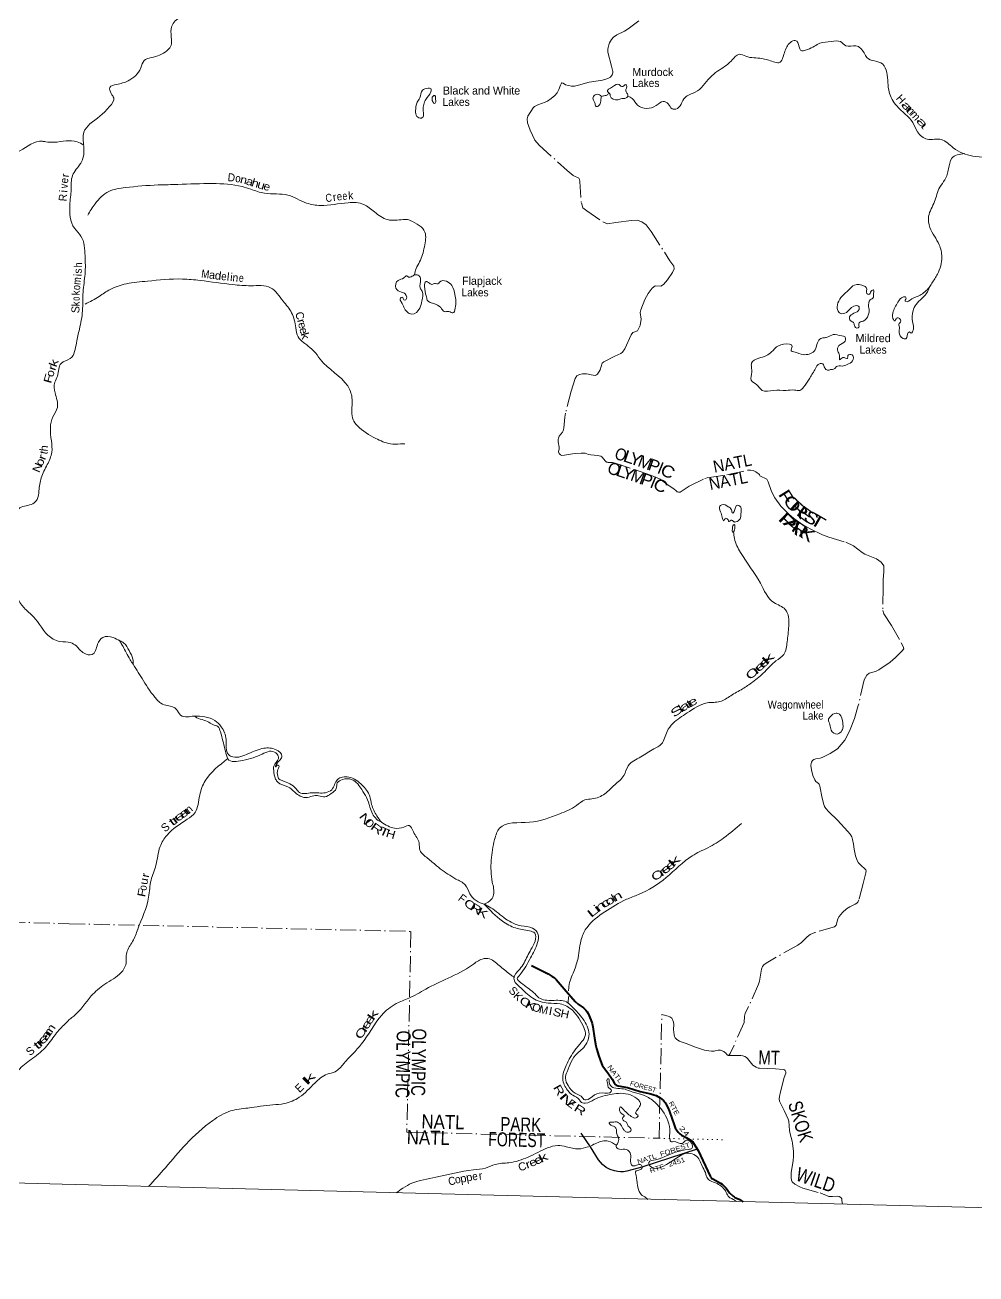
# Model space of a CAD drawing. Header units: feet. Extents: x -745759 to -493183, y 5472 to 195788.
# Drawn here: x -591366 to -567593, y 5472 to 36679 of the extents above; entities that cross this region are included whole.
import ezdxf
from ezdxf.enums import TextEntityAlignment as Align

# ---------------------------------------------------------------- set-up
doc = ezdxf.new("R2010")
doc.units = ezdxf.units.FT
doc.header["$LTSCALE"] = 80
doc.linetypes.add('DOT_DASHED', pattern=[7.7, 5, -1.2, 0.3, -1.2])
doc.linetypes.add('DOTTED', pattern=[1.5, 0.3, -1.2])
for name, color, linetype, lineweight in [('26', 7, 'Continuous', 40), ('29', 7, 'Continuous', 25), ('39', 7, 'Continuous', 13), ('4', 7, 'Continuous', 13), ('44', 7, 'DOT_DASHED', 13), ('7', 7, 'DOTTED', 13)]:
    doc.layers.add(name, color=color, linetype=linetype, lineweight=lineweight)
for name, color, linetype in [('27', 7, 'Continuous'), ('30', 7, 'Continuous'), ('41', 7, 'Continuous')]:
    doc.layers.add(name, color=color, linetype=linetype)

msp = doc.modelspace()

# ---------------------------------------------------------------- linework, layer by layer
at = {"layer": '26'}
msp.add_lwpolyline([(-578703.63, 13178.73), (-578289.95, 12970.85), (-578185.24, 12908.05), (-578140.25, 12876.54), (-578086.15, 12826.69), (-577884.47, 12599.98), (-577614.6, 12282.9), (-577538.57, 12215.97), (-577405.87, 12119.19), (-577347.38, 12062.93), (-577309.15, 12020.16), (-577286.65, 11977.4), (-577225.48, 11823.79), (-577191.06, 11733.21), (-577171.53, 11649.16), (-577130.49, 11364.05), (-577095.47, 11171.67), (-577082.68, 11106.97), (-577021.04, 10918.04), (-576955.33, 10731.03), (-576935.78, 10687.78), (-576907.66, 10641.64), (-576798.04, 10501.41), (-576689.32, 10341.51), (-576633.73, 10231.31), (-576617.5, 10211.77), (-576588.26, 10193.76), (-576534.41, 10176.42), (-576305.99, 10128.35), (-575992.2, 10031.79), (-575721.77, 9972.58), (-575642.43, 9949.56), (-575591.83, 9928.18), (-575490.72, 9870.05), (-575407.39, 9806.65), (-575364.65, 9754.88), (-575343.45, 9721.27), (-575294.92, 9628.85), (-575251.61, 9531.58), (-575141.24, 9200.39), (-575110.48, 9124.7), (-575083.49, 9075.19), (-575036.8, 9014.97), (-574999.69, 8977.84), (-574955.28, 8942.4), (-574839.21, 8880.49), (-574716.09, 8810.89), (-574698.29, 8797.79), (-574683.12, 8780.35), (-574655.39, 8742.87), (-574541.36, 8554.64), (-574239.37, 7918.42), (-574227.65, 7902.6), (-574211.9, 7881.21), (-574192.78, 7862.08), (-574170.71, 7846.17), (-573977.91, 7744.6), (-573942.55, 7718.61), (-573917.81, 7696.1), (-573840.19, 7616.21), (-573752.43, 7503.18), (-573665.33, 7418.7), (-573640.26, 7399.62), (-573618.65, 7385.51), (-573594.47, 7374.25), (-573500.89, 7335.66), (-573485.95, 7326.99), (-573463.45, 7311.23), (-573425.86, 7277.76)], dxfattribs=at)
at = {"layer": '29'}
msp.add_lwpolyline([(-574565.99, 8595.29), (-575946.38, 8141.15), (-576320.51, 8039.57), (-576406, 8028.57), (-576481.09, 8028.57), (-576544.33, 8036.48), (-576628.88, 8047.62), (-576737.98, 8083.94), (-576836.39, 8136.22), (-576931.64, 8206.53), (-577030.58, 8324.19), (-577228.3, 8648.01), (-577461.53, 8988.96)], dxfattribs=at)
at = {"layer": '39'}
msp.add_line((-577791.29, 12247.69), (-577783.71, 12402.45), dxfattribs=at)
for points in [[(-589741.82, 34212.12), (-589248.82, 34642.19), (-589147.76, 34857.15), (-589209.22, 34965.77), (-589247.16, 35120.11), (-589077.49, 35193.99), (-588790.38, 35280.7), (-588468.06, 35608.43), (-588388.1, 35791.72), (-588206.33, 35865.26), (-587820.08, 36029.86), (-587728.14, 36138.19), (-587715.11, 36450.41), (-587680.13, 36683.37), (-587433.74, 36898.28), (-586945.02, 37116.46), (-586816.09, 37457.7), (-586620.1, 37744.61), (-586514.38, 37911.04), (-586372.55, 38209.56), (-586237.08, 38427.59), (-586074.15, 38548.05), (-585805.5, 38764.35), (-585751.31, 38893.91), (-585733.71, 39224.16), (-585608.86, 39634.08), (-585465.09, 39859.94), (-585438.84, 40000.37), (-585416.72, 40207.47), (-585350.06, 40419.37)], [(-576296.53, 34901.18), (-576187.23, 34841.63), (-576050.69, 34676.46), (-575586.81, 34663.42), (-575412.18, 34769.42), (-575288.82, 34707.47), (-575189.32, 34587.7), (-575092.74, 34576.92), (-574866.32, 34869.03), (-574612.34, 34997.01), (-574240.4, 35365.69), (-574052.15, 35523.76), (-573715.79, 35778.49), (-573505.07, 35946), (-573349.03, 35897.25), (-572948.95, 35841.63), (-572656.57, 35760.81), (-572520.01, 35736.8), (-572381.65, 35985), (-572230.9, 36242.93), (-572110.33, 36293.99), (-572011.95, 36135.94), (-571980.1, 36050.34), (-571806.06, 36065.62), (-571628.1, 36147.33), (-571498.77, 36222.35), (-571208.96, 36262.6), (-570980.87, 36262.24), (-570846.57, 36159.64), (-570596.3, 36158.66), (-570391.48, 35981.48), (-570322.24, 35862.56), (-569929.15, 35704.29), (-569824.32, 35489.58), (-569763.75, 34999.83), (-569575.85, 34655.74), (-569174.06, 34239.08), (-569055.58, 34007.86), (-568812.55, 33825.58), (-568459.54, 33817.67), (-568164.71, 33611.74), (-567674.13, 33404.34), (-567030.22, 33404.39), (-566833.3, 33443.22), (-565939.57, 33496.74), (-565468.17, 33604.49), (-565121.99, 33919.45), (-564446.98, 34368.35), (-564142.34, 34502.97), (-563401.15, 34516.41), (-562806.6, 34624.73), (-562416.89, 34839.65), (-562036.33, 34806.76), (-561473.37, 34869.59), (-561116.19, 34811.27)], [(-581397.4, 34689.65), (-581347.23, 34819.33), (-581218.69, 35007.31), (-581224.43, 35088.14), (-581290.7, 35100.08), (-581429.47, 35047.52), (-581497.51, 34857.84), (-581559.25, 34746.64), (-581601.66, 34536.08), (-581567.34, 34395.96), (-581457.52, 34354.55), (-581414.35, 34381.57), (-581407.12, 34492.29), (-581413.39, 34554.98), (-581397.4, 34689.65)], [(-576954.8, 34893.47), (-576908, 34906.27), (-576820.58, 34928.01), (-576767.85, 34971.88)], [(-576296.19, 34900.99), (-576308.97, 34960.01), (-576347.33, 35029.66), (-576327.07, 35172.28), (-576354.84, 35189.19), (-576418.82, 35140.57), (-576472.99, 35152.18), (-576516.2, 35193.73), (-576681.42, 35133.84), (-576803.96, 35014.26), (-576741.34, 34945.95), (-576738.41, 34907.55), (-576543.48, 34807.28), (-576449.6, 34842.96), (-576352.56, 34848.3), (-576296.11, 34900.95)], [(-581102.14, 34848.74), (-581120.45, 34913.79), (-581165.23, 34900.93), (-581191.24, 34839.15), (-581159.62, 34745.49), (-581130.18, 34716.43), (-581098.76, 34755.88), (-581097.72, 34792.15), (-581102.14, 34848.74)], [(-576954.8, 34893.47), (-577002.04, 34935.13), (-577111.19, 34930.13), (-577171.94, 34853.19), (-577120.79, 34736.8), (-577091.14, 34645.21), (-577019.91, 34665.39), (-576974.3, 34777.05), (-576965.98, 34855.46), (-576954.8, 34893.47)], [(-589741.82, 34212.12), (-589892.32, 33996.96), (-589913.27, 33836.23), (-589894.88, 33642.08), (-589950.6, 33262.54), (-590159.42, 32956.06), (-590206.62, 32794.08), (-590213.37, 32568.4), (-590245.16, 32180.09), (-590127.41, 31599.84), (-589967.99, 31401.55), (-589863.76, 30908.42), (-589863.17, 30456.64), (-589915.08, 30002.37), (-589927.12, 29532.81), (-590005.16, 29081.32), (-590079.95, 28738.64), (-590232.87, 28345.81), (-590464.41, 28223.52), (-590554.54, 27907.51), (-590619.69, 27752.11), (-590613.48, 27487.73), (-590555.89, 27121), (-590669.68, 26890.39), (-590730.33, 26615.87), (-590705.9, 26286.41), (-590694.2, 26003.72), (-590808.26, 25696.48), (-590959.37, 25364.1), (-591017.44, 25041.1), (-591062.29, 24822.58), (-591172.34, 24716.9), (-591491.99, 24615.34), (-591637.44, 24337.25), (-591756.34, 24070.49), (-591859.63, 23853.68), (-591918.14, 23583.13), (-591968.77, 23441.42), (-591869.12, 23267.08), (-591732.17, 22924.24), (-591589.9, 22421.93), (-591420.44, 22154.78), (-591365.68, 22092.53)], [(-609051.11, 31274.96), (-608529.04, 31334.28), (-608294.77, 31480.7), (-608043.08, 31602.4), (-607503.98, 31826.6), (-607274.54, 32013.49), (-607066.25, 32100.16), (-606485.53, 32232.39), (-606119.94, 32251.93), (-605477.94, 32410.59), (-605069.29, 32588.2), (-604918.26, 32648.31), (-604590.59, 32681.06), (-603832.06, 32757.66), (-603629.97, 32771.91), (-603341.42, 32777.57), (-603126.97, 32868.1), (-602877.97, 32832.56), (-602368.03, 32823.67), (-601592.39, 32865.49), (-601017.21, 32947.46), (-600223, 32936.29), (-599912.76, 33060.31), (-599580.37, 33048.55), (-599282.91, 33082.19), (-598981, 33264.94), (-598742.99, 33401.16), (-598504.4, 33422.4), (-598291.77, 33519.03), (-598123.06, 33631.06), (-597802.97, 33545.04), (-597491.03, 33523.8), (-597195.56, 33626.07), (-597002.31, 33614.36), (-596653.09, 33491.18), (-596368.21, 33509.06), (-596061.38, 33451.66), (-595632.4, 33433.04), (-595398.97, 33416.12), (-594919.25, 33408.12), (-594201.32, 33475.82), (-593887.09, 33531.15), (-593658.57, 33552.69), (-593184.99, 33474.28), (-592350.23, 33469.99), (-591918.48, 33408.93), (-591491.14, 33537.59), (-590931.53, 33773.29), (-590845.19, 33760.68), (-590631.8, 33748.38), (-590338.38, 33782.13), (-590064.78, 33760), (-589896.78, 33678.89)], [(-567876.21, 33466.49), (-568198.54, 33348.5), (-568278.7, 33088.58), (-568371.48, 32810.87), (-568497.89, 32626.86), (-568629.42, 32265.54), (-568777.25, 31898.62), (-568744.87, 31621.42), (-568513.08, 31189.37), (-568447.23, 30883), (-568556.47, 30454.49), (-568698.33, 30224.54), (-568763.94, 30119.5)], [(-589798.41, 31927.36), (-589613.56, 32212.22), (-589269.64, 32519.17), (-588857.07, 32616.47), (-588035.66, 32682.11), (-587544.8, 32694.53), (-586678.16, 32718.56), (-585939.64, 32639.31), (-585723.5, 32574.75), (-585377.13, 32476.28), (-584791.2, 32425.52), (-584324.54, 32228.88), (-583979.08, 32168.74), (-583290.78, 32238.13), (-582896.34, 32196.79), (-582629.29, 32007.77), (-582301.79, 31815.04), (-581910.16, 31816.13), (-581773.13, 31808.24), (-581739.24, 31797.37)], [(-581739.24, 31797.37), (-581368.14, 31502.42), (-581382.63, 31139.81), (-581500.56, 30759.95), (-581590.09, 30595.08), (-581624.93, 30436.74)], [(-589860.48, 29706.84), (-589510.75, 29896.15), (-589237.22, 30071.98), (-588829.49, 30211.77), (-588304.73, 30279.7), (-587431.23, 30331.77), (-586988.21, 30295.12), (-586169.59, 30193.45), (-585716.26, 30164.57), (-585225.24, 30112.44), (-584915.86, 29781.07), (-584700.18, 29490.65), (-584598.03, 29112.67), (-584539.88, 28889.19), (-584242.7, 28624.71), (-583900.78, 28231.92), (-583243.94, 27560.04), (-583186.79, 27231.72), (-583164.41, 26817.67), (-583053.8, 26663.3), (-582596.55, 26349.96), (-582233.08, 26214.7), (-581978.83, 26211.58), (-581871.7, 26216.64)], [(-581621.36, 30435.92), (-581709.08, 30388.69), (-581761.98, 30374.04), (-581819.42, 30411.96), (-581895.56, 30361.67), (-582040.73, 30297.18), (-582094.77, 30103.08), (-581950.27, 30004.23), (-581858.71, 29959.3), (-581848.77, 29813.82), (-581895.28, 29811.09), (-581933.64, 29880.74), (-581982.98, 29849.86), (-581959.37, 29758.44), (-581815.07, 29512.38), (-581695.68, 29452.56), (-581499.49, 29606.36), (-581443.9, 29784.29), (-581438.95, 30026.15), (-581488.95, 30112.26), (-581478.76, 30325.75), (-581514.64, 30411.46), (-581624.93, 30436.74)], [(-581335.31, 29910.3), (-581376.86, 30149.44), (-581339.09, 30269.38), (-581275.18, 30245.4), (-581195.9, 30194.77), (-581100.24, 30222.33), (-581041.98, 30212.63), (-581002.38, 30255.88), (-580832.26, 30275.3), (-580696.06, 30168.62), (-580617.8, 29942.56), (-580611.54, 29599.54), (-580669.36, 29484.2), (-580769.22, 29521.29), (-580886.37, 29518.54), (-580974.29, 29619.83), (-581153.14, 29717.63), (-581262.84, 29763.06), (-581317.75, 29819.06), (-581320.74, 29855.44), (-581335.31, 29910.3)], [(-570276.67, 29633.54), (-570236.23, 29812), (-570155.71, 29874.27), (-570159.44, 29955.05), (-570150.04, 30001.17), (-570156.42, 30059.83), (-570211.87, 30027.1), (-570274.81, 29944.17), (-570320.56, 29967.64), (-570326.64, 30106.97), (-570383.91, 30150.93), (-570633.31, 30182.14), (-570770.02, 30060.95), (-570935.96, 29906.29), (-571047.26, 29546.41), (-570988.73, 29476.2), (-570834.69, 29498.09), (-570646.56, 29652.12), (-570521.52, 29648.6), (-570517.61, 29573.87), (-570645.62, 29474.62), (-570753.23, 29382.86), (-570727.67, 29289.37), (-570652.3, 29242.88), (-570630.25, 29167.65), (-570569.52, 29103.42), (-570520.36, 29128.26), (-570525.93, 29215.13), (-570502.76, 29248.76), (-570413.09, 29278.51), (-570285.59, 29430.21), (-570260.67, 29524.3), (-570263.14, 29578.82), (-570276.67, 29633.54)], [(-568763.88, 30121.51), (-568991.49, 29928.26), (-569200.11, 29833.29), (-569353.18, 29775.07), (-569364.87, 29789.52), (-569349.71, 29825.39), (-569346.3, 29873.7), (-569424.9, 29877.92), (-569526.52, 29783.98), (-569663.38, 29517.59), (-569668.43, 29342.27), (-569623.55, 29288.58), (-569602.69, 29312.19), (-569581.24, 29355.96), (-569536.64, 29362.77), (-569481.23, 29254.33), (-569514.43, 29222.99), (-569508.97, 29132.09), (-569516.84, 28999.2), (-569412.22, 28847.02), (-569335.52, 28846.88), (-569286.85, 28994.75), (-569256.14, 29010.02), (-569216.73, 28976.65), (-569181.39, 29011.96), (-569182.2, 29264.07), (-569168.14, 29541.98), (-569093.13, 29693.14), (-568941.14, 29854.24), (-568775.24, 30077.46), (-568763.94, 30119.5)], [(-572694.3, 28517.07), (-572620.83, 28596.42), (-572407.82, 28703.36), (-572185.46, 28644.68), (-572212.8, 28536.54), (-572148.95, 28510.55), (-571908.67, 28443.29), (-571641.73, 28530.57), (-571568.33, 28695.89), (-571493.79, 28830.93), (-571398.01, 28862.52), (-571314.85, 28876.32), (-571163.51, 28944.67), (-570950.59, 28908.43), (-570876.26, 28896.26), (-570867.47, 28781.06), (-571022.04, 28670.45), (-571048.35, 28528), (-571007.12, 28417.94), (-571002.18, 28308.9), (-570923.74, 28369.21), (-570805.27, 28347.73), (-570795.11, 28420.05), (-570691.73, 28435.29), (-570681.9, 28285.78), (-570817.81, 28192.79), (-570939.92, 28157.91), (-571083.65, 28143.8), (-571135.75, 28086.78), (-571229.17, 28067.22), (-571304.2, 28055.22), (-571375.18, 28113.68), (-571418.84, 28209.69), (-571489.26, 28217.72), (-571624.83, 28066.25), (-571766.87, 27830.25), (-571901.76, 27632.37), (-572001.01, 27550.46), (-572128.02, 27556.05), (-572340.14, 27549.91), (-572659.1, 27548.8), (-572937.6, 27550.58), (-573072.82, 27691.52), (-573210.81, 27806.32), (-573199.01, 28005.64), (-573205.73, 28122.8), (-573202.59, 28231.61), (-573039.71, 28350.05), (-572827.75, 28420.73), (-572694.3, 28517.07)], [(-573624.39, 24254.81), (-573519.66, 24303.89), (-573465.16, 24514.12), (-573495.26, 24660.17), (-573551.15, 24681.91), (-573609.37, 24623.04), (-573640.51, 24523.08), (-573676.02, 24481.73), (-573707.86, 24567.33), (-573786.45, 24642.14), (-573946.47, 24693.02), (-574004.68, 24634.16), (-573964.72, 24479.76), (-573928.39, 24339.59), (-573903.57, 24290.49), (-573859.47, 24349.75), (-573803.52, 24330.03), (-573766.88, 24270.51), (-573713.4, 24305.31), (-573643.79, 24269.07), (-573624.39, 24254.81)], [(-573654.88, 24015.76), (-573673.59, 24005.71), (-573683.6, 24078.6), (-573672.98, 24167.03), (-573637.7, 24200.33), (-573619.33, 24137.29), (-573631.45, 24067.05), (-573655.09, 24017.29)], [(-573654.88, 24015.76), (-573631.79, 23845.22), (-573478.35, 23496.04), (-572981.67, 22729.84), (-572644.32, 22248.45), (-572362.63, 22077.17), (-572273.74, 21659.23), (-572315.44, 21263.11), (-572401.14, 20950.91), (-572593.47, 20790.94), (-572875.79, 20520.58), (-573177.98, 20260.85), (-573431.11, 20092.51), (-573724.69, 19921.28), (-573993.32, 19775.56), (-574311.19, 19742.15), (-574813, 19490.05), (-575165.55, 19233.76), (-575314.79, 19028.21), (-575459.16, 18711.61), (-575646.35, 18589.82), (-575972.96, 18393.3), (-576286.21, 18170.19), (-576396.27, 17923.21), (-576624.87, 17695.7), (-576869.48, 17472.67), (-577194.17, 17342.64), (-577368.5, 17317.29), (-577578.46, 17175.98), (-577998.14, 16971.99), (-578755.22, 16757.32), (-579504.33, 16608.98), (-579625.35, 16332.06), (-579710.98, 15812.13), (-579684.36, 15264.86), (-579653.2, 14945.34), (-579708.95, 14831.95), (-579885.21, 14711.15)], [(-591365.83, 22092.68), (-591109.24, 21839.11), (-590662.55, 21333.93), (-590490.9, 21274.44), (-590225.54, 21246.5), (-590080.99, 21164.01)], [(-590080.99, 21164.01), (-589886.68, 20984.75), (-589687.88, 20948.91), (-589549.23, 21207.19), (-589423.22, 21377.08), (-589162.92, 21373.8), (-588993.33, 21293.94)], [(-588657.35, 20706.17), (-588667.69, 20837.54), (-588762.55, 21047.93), (-588894.36, 21237.18), (-589001.59, 21298.68)], [(-589000.45, 21297.29), (-588834.6, 20999.54), (-588738.86, 20819.38), (-588657.35, 20706.17)], [(-588657.35, 20706.17), (-588406.77, 20295.78), (-588073.1, 19826.58), (-587968.88, 19730.88), (-587802.99, 19673.79), (-587577.69, 19576.7), (-587476.88, 19432.69), (-587302.45, 19391.49), (-587146.06, 19412.88)], [(-587148.41, 19413.37), (-586622.72, 19303.81), (-586459.79, 19143.94), (-586337.69, 18827.91), (-586277.96, 18449.11), (-586166.58, 18391.53), (-585776.61, 18475.35), (-585393.31, 18607.76), (-585089.57, 18570.98), (-584944.85, 18409.61), (-584983.71, 18321.97), (-585079.8, 18209.71), (-585099.46, 18157.83), (-585101.83, 18145.8), (-585062.4, 18183.01), (-585018.2, 18175.72), (-585043.18, 18079.62), (-585046.04, 17910.29), (-585027.44, 17855.32), (-584938.19, 17800.37), (-584590.81, 17597), (-584502.66, 17503.77), (-584200.12, 17495.26), (-583852.87, 17497.6), (-583699.34, 17571.93), (-583550.66, 17827.91), (-583274.39, 17888.71), (-582935.08, 17685.57), (-582749.12, 17414.13), (-582700.71, 17203.03), (-582569.56, 16921.04), (-582457.16, 16758.55)], [(-582457.16, 16758.55), (-582578.04, 16836.57), (-582742.96, 17137.67), (-582828.83, 17380.07), (-582948.36, 17575.02), (-583049.29, 17714.99), (-583203.41, 17830.25), (-583431.61, 17826.58), (-583559.15, 17743.45), (-583583.39, 17602.96), (-583710.19, 17475.44), (-583869.95, 17395.23), (-584024.67, 17419.74), (-584143.67, 17423.09), (-584302.44, 17377.14), (-584483.09, 17412.47), (-584617.62, 17507), (-584795.31, 17645.1), (-585048.32, 17761.12), (-585100.57, 17839.22), (-585148.69, 18060.4), (-585147.92, 18157.18), (-585031.19, 18355.57), (-585033.48, 18416.13), (-585095.87, 18492.51), (-585250.18, 18531.13), (-585435.81, 18463.75), (-585924.86, 18304.06), (-586293.08, 18344.66), (-586310.07, 18385.48), (-586366.9, 18584.71), (-586479.64, 19015.43), (-586546.4, 19150.41), (-586668.15, 19198.2), (-586801.08, 19278.57), (-586987.14, 19336.24), (-587145.16, 19412.69)], [(-570926.18, 19241.39), (-571004.97, 19457.6), (-571090.88, 19488.25), (-571236.93, 19393.53), (-571283.27, 19326.27), (-571244.52, 19200.14), (-571212.28, 19058.07), (-571059.59, 18963.02), (-570946.05, 19050.58), (-570917.1, 19144.55), (-570926.18, 19241.39)], [(-586296.35, 18348.44), (-586860.01, 17793.91), (-586997.47, 17436.78), (-587114.95, 17002.45), (-587307.52, 16834.43), (-587815.52, 16437.3), (-587989.27, 16151.78), (-588091.49, 15686.78), (-588215.35, 15311.12), (-588273.99, 14887.24), (-588547.38, 14086.22), (-588675.26, 13781.26), (-588822.61, 13501.04), (-588847.52, 13197.22), (-588959.99, 13006.78), (-589372.2, 12711.83), (-589707.64, 12418.75), (-590148.02, 11916.87), (-590247.15, 11838.99), (-590329.46, 11754.61)], [(-582457.16, 16758.55), (-582128.38, 16610.16), (-581895.39, 16639.91), (-581759.1, 16676.41), (-581656.68, 16518.24), (-581515.27, 16242.01), (-581492.32, 16057.84), (-581304.15, 15862.98), (-581075.59, 15669), (-580697.74, 15402.25), (-580596.57, 15340.92), (-580360.56, 15195.13), (-580241.9, 14969.96), (-580089.35, 14800.3), (-579885.26, 14711.19)], [(-577776.6, 12547.88), (-577771.31, 12655.88), (-577645.37, 13033.5), (-577540.7, 13373.4), (-577452.08, 13856.94), (-577316.94, 14133.46), (-576873.83, 14520.31), (-576325.85, 14833.63), (-576031.7, 14954.43), (-575337.27, 15376.57), (-574687.76, 15920.97), (-574294.36, 16123.68), (-573893.58, 16372.57), (-573453.35, 16729.25)], [(-579886.01, 14711.89), (-579429.88, 14289.67), (-579107.84, 14117.27), (-578752.6, 14046.78), (-578619.09, 13986.55), (-578616.66, 13790.86), (-578717.61, 13579.93), (-578805.23, 13410.97), (-579000.2, 13089.75), (-579141.95, 12863.83), (-579131.65, 12801.02), (-579008.71, 12654.37), (-578673.97, 12362.62), (-578289.97, 12238.89), (-577985.71, 12220.25), (-577683.5, 12060.5), (-577397.2, 11628.94), (-577355.98, 11448.29), (-577447.7, 11277.43), (-577615.15, 11070.38), (-577838.25, 10683.4), (-577922.74, 10342.93), (-577807.5, 10069.45), (-577735.25, 9984.73), (-577672.05, 9936.57), (-577507.72, 9825.07), (-577480.71, 9781.95), (-577360.85, 9738.25), (-577134.13, 9830.7), (-576690.21, 9965.43), (-576473.59, 9987.58), (-576024.49, 9811.6), (-575980.2, 9737.75), (-575989.89, 9681.55), (-576019.69, 9627.94), (-576078.61, 9544.89), (-576102.24, 9495.14), (-576039.62, 9426.83), (-576085.56, 9373.67), (-576209.68, 9409.43), (-576437.95, 9613.48), (-576487.32, 9651.17), (-576504.97, 9599.23), (-576477.5, 9501.66), (-576408.3, 9451.31), (-576385.15, 9414.36), (-576424.51, 9379.16), (-576412.25, 9314.29), (-576346.74, 9276.14), (-576304.4, 9204.37), (-576285.22, 9169.54), (-576213.27, 9074.75), (-576246.93, 9027.3), (-576345.93, 9024.03), (-576398.94, 9075.94), (-576477.86, 9209.24), (-576581.05, 9270.63), (-576716.47, 9264.35), (-576763.09, 9257.6), (-576750.08, 9218.91), (-576624.93, 9148.84), (-576582.53, 9079.08), (-576573.34, 8977.99), (-576529.97, 8871.9), (-576554.32, 8727.38), (-576590.87, 8649.76), (-576507.84, 8588.94), (-576328.34, 8583.89), (-576226.89, 8462.05), (-576228.3, 8343.1), (-576180.56, 8178.41), (-576111.93, 8178.5), (-575987.97, 8207.28), (-575956.16, 8190.25), (-575947.39, 8107.22), (-575987.93, 8080.18), (-576104.13, 8029.04), (-576097.86, 7966.34), (-576073.69, 7824.49), (-576015.38, 7536.48), (-575937.55, 7435.47), (-575873.94, 7401.42), (-575796.35, 7334.68)], [(-579882.23, 14708.39), (-579723, 14624.63), (-579345.62, 14341.76), (-578962.96, 14171.68), (-578678.07, 14111.23), (-578542.74, 13974.32), (-578555.24, 13750.82), (-578725.6, 13372.43), (-579015.1, 12922.78), (-579056.15, 12829.15), (-579036.56, 12808.43), (-578918.28, 12710.32), (-578616.37, 12469.91), (-578518.14, 12376.39), (-578180.99, 12308.43), (-577832.94, 12268.39), (-577677.2, 12138.97), (-577419.22, 11845.35), (-577266.6, 11467.96), (-577321.33, 11249.68), (-577432.64, 11099.54), (-577565.15, 10984.28), (-577812.47, 10527.39), (-577855.55, 10363.23), (-577788.22, 10177.81), (-577609.97, 9989.28), (-577425.54, 9875.19), (-577396.39, 9836.05), (-577334.15, 9824.22), (-577182.29, 9910.7), (-576939.55, 9998.66), (-576710.54, 10030.54), (-576705.69, 10058.64), (-576766.59, 10116.82), (-576805.28, 10244.96), (-576802.32, 10347.73), (-576768.04, 10346.77), (-576761.48, 10294.15), (-576730.44, 10180.34), (-576648.94, 10124.34), (-576446.25, 10101.81), (-576136.01, 10004.3), (-575885.76, 9932.73), (-575622.22, 9761.97), (-575294.55, 9294.96), (-575247.99, 9019.38), (-575246.82, 8849.94), (-575208.63, 8774.25), (-575153.88, 8782.79), (-574941.37, 8732.45), (-574833.99, 8816.15), (-574681.71, 8671.62), (-574695.23, 8610.79), (-574778.09, 8584.67), (-575384.37, 8401.25), (-575602.82, 8326.9), (-575771.73, 8259.3), (-575767.23, 8205.23), (-575728.94, 8157.91), (-575071.33, 8376.46), (-574733.51, 8486.87), (-574573.27, 8407.49), (-574419.7, 8132.93), (-574343.84, 7963.41), (-574323.63, 7894.27), (-574243.69, 7805.86), (-574063.52, 7729.25), (-573836.09, 7511.51), (-573764.83, 7392.53), (-573677.36, 7345.71), (-573631.12, 7318.06), (-573582.11, 7280.68)], [(-588276.02, 7657.16), (-587857.25, 8125.56), (-587337.57, 8717.98), (-586672.66, 9306.32), (-586229.75, 9545.96), (-585793.68, 9618.4), (-585167.62, 9699.61), (-584884.15, 9729.96), (-584508.16, 9888.79), (-584122.51, 10242.98), (-583813.35, 10464.19), (-583613.72, 10527.15), (-583400.06, 10726.84), (-582951.85, 11220.44), (-582448.73, 11938.36), (-582087.18, 12226.67), (-581774.47, 12361.06), (-581345.97, 12591.02), (-580791.09, 12863.81), (-580182.02, 13195.58), (-579935.58, 13341.92), (-579753.89, 13342.86), (-579480.84, 13151.66), (-579214.43, 12940.48), (-579133.08, 12878.44)], [(-590329.46, 11754.61), (-590573.8, 11497.47), (-590823.7, 11165.97), (-591167.45, 10865.45), (-591496.02, 10600.8), (-591780.03, 10207.78), (-591868.76, 9938.11), (-591904.11, 9767.72), (-592016.8, 9708.5), (-592139.74, 9643.53), (-592195.42, 9467.69), (-592286.68, 9248.51), (-592386.14, 9092.1), (-592450.87, 8950.81), (-592693.28, 8667.49), (-592891.63, 8441.37), (-593056.46, 8391.75), (-593138.45, 8212.64), (-593208.56, 8093.69), (-593295.69, 7944.98), (-593317.26, 7830.65), (-593330.58, 7790.28)], [(-576582.95, 8680.61), (-576784.52, 8794.36), (-576934, 8790.49), (-577211.85, 8677.83)], [(-577280.34, 8652.83), (-577297.42, 8647.44), (-577524.94, 8597.37), (-577838.24, 8652.56), (-578047.3, 8682.64), (-578303.4, 8621.27), (-578784.28, 8394.8), (-579270.85, 8251.18), (-579609.12, 8210.27), (-579854, 8118.34), (-580156.02, 8074.4), (-581097.9, 7891.14), (-581693.73, 7738.49), (-581916.6, 7619.99), (-582083.46, 7496.19)]]:
    msp.add_spline(points, degree=3, dxfattribs=at)
at = {"layer": '4'}
msp.add_lwpolyline([(-739699.92, 195787.95), (-708889.59, 194791.67), (-678077.93, 193837.75), (-647264.98, 192926.23), (-616450.81, 192057.09), (-585635.48, 191230.34), (-554819.03, 190445.97), (-524001.53, 189704), (-493183.05, 189004.41), (-497222.97, 5471.78), (-528293.91, 6177.09), (-559363.85, 6925.15), (-590432.73, 7715.93), (-621500.49, 8549.46), (-652567.08, 9425.72), (-683632.43, 10344.71), (-714696.49, 11306.44), (-745759.19, 12310.89)], close=True, dxfattribs=at)
msp.add_lwpolyline([(-739699.92, 195787.95), (-708889.59, 194791.67), (-678077.93, 193837.75), (-647264.98, 192926.23), (-616450.81, 192057.09), (-585635.48, 191230.34), (-554819.03, 190445.97), (-524001.53, 189704), (-493183.05, 189004.41), (-497222.97, 5471.78), (-528293.91, 6177.09), (-559363.85, 6925.15), (-590432.73, 7715.93), (-621500.49, 8549.46), (-652567.08, 9425.72), (-683632.43, 10344.71), (-714696.49, 11306.44), (-745759.19, 12310.89)], close=True, dxfattribs=at)
at = {"layer": '44'}
msp.add_line((-621319.46, 15127.95), (-590262.64, 14222.61), dxfattribs=at)
for points in [[(-576019.95, 36781.37), (-576289.87, 36584.2), (-576379.46, 36525.8), (-576575.6, 36431.52), (-576653.1, 36372.33), (-576703.73, 36315.2), (-576732.27, 36273.71), (-576755.36, 36231.36), (-576775.56, 36181.4), (-576790.83, 36120.11), (-576795.92, 36071.53), (-576792.83, 36002.9), (-576705.09, 35649.91), (-576674.83, 35518.72), (-576673.13, 35479.28), (-576687.4, 35429.73), (-576732.48, 35378.33), (-576778.08, 35349.93), (-576844.72, 35323.22), (-576932.03, 35301.9), (-577262.42, 35247.22), (-577527.01, 35174.9), (-577631.32, 35153.07), (-577708.68, 35154.16), (-577856.45, 35183.64), (-577916.86, 35225.77), (-577944.24, 35233.08), (-577954.52, 35223.89), (-577979.68, 35177.1), (-578023.18, 35069.57), (-578063.11, 34982.31), (-578118.52, 34913.32), (-578210.49, 34839.9), (-578305.86, 34775.15), (-578363.76, 34746.87), (-578550.17, 34686.42), (-578630.39, 34642.35), (-578666.74, 34605.42), (-578793.78, 34403.05), (-578815.47, 34330.1), (-578805.56, 34230.69), (-578734.56, 34054.6), (-578617.89, 33798.6), (-578509.73, 33673.43), (-577816.22, 33046.86), (-577666.18, 32917.18)], [(-577666.18, 32917.18), (-577524.24, 32847.72), (-577505.48, 32818.7), (-577496.48, 32766.87), (-577458.61, 32237.06), (-577419.14, 32113.72), (-577321.49, 32037.14), (-576922.25, 31758.41), (-576806.16, 31714), (-576600.29, 31742.95), (-576207.65, 31794.99), (-576063.83, 31800.73), (-575943.99, 31762.2), (-575840.67, 31684.78), (-575713.24, 31515.97), (-575243.03, 30788.92), (-575145.73, 30649.21), (-575140.72, 30582.25), (-575183.42, 30491.59), (-575306.01, 30311.7), (-575407.15, 30198.81), (-575470.79, 30157.36), (-575616.98, 30159.4), (-575689.01, 30105.21), (-575790.49, 29966.95), (-575871.03, 29818.92), (-575972.78, 29563.79), (-575984.49, 29497.74), (-575962.2, 29326.35), (-575984.29, 29168.48), (-576053.12, 29036.94), (-576167.82, 28995.04), (-576211.05, 28933.69), (-576369.32, 28585.26), (-576426.71, 28505.37), (-576473.07, 28469.52), (-576624.98, 28401.5), (-576898.17, 28266.62), (-576935.96, 28227.24), (-576986.5, 28063.74), (-577053.95, 27957.11), (-577076.26, 27936.33), (-577113.14, 27918.97), (-577113.14, 27918.97), (-577212.29, 27935.23), (-577281.2, 27958.66), (-577325.54, 27962.97), (-577429.08, 27963.74), (-577508.15, 27946.13), (-577569.06, 27911.01), (-577616.02, 27847.31), (-577716.16, 27532.97), (-577850.58, 26983.11), (-577872.2, 26877.06), (-577898.95, 26602.29), (-577912.14, 26540.58), (-577933.15, 26502.3), (-578009.64, 26402.59), (-578031.81, 26359.61), (-578039.71, 26320.41), (-578038.36, 26264.07), (-578015.39, 26126.93), (-578012.53, 26085.16), (-578030.78, 26009.95), (-578014.99, 25970.75), (-577976.53, 25936.68), (-577942.72, 25925.34), (-577881.46, 25928.41), (-577679.02, 25965.88), (-577602.85, 25973.68), (-577464.83, 25983.51), (-577364.2, 25978.03), (-577278.62, 25948.85), (-577222.58, 25937.1), (-577052.68, 25925.16), (-576974.98, 25909.92), (-576943.8, 25886.39), (-576857.54, 25781.43), (-576826.42, 25759.38), (-576805.15, 25752.17), (-576784.27, 25749.04), (-576677.62, 25746.67), (-576616.29, 25729.24)], [(-576616.29, 25729.24), (-576106.61, 25562.32), (-575706.17, 25426.8), (-575487.93, 25331.28), (-575292.44, 25179.89), (-575147.41, 25086.23), (-575091.72, 25035.71), (-575059.66, 25010.69), (-575029.24, 25002.2), (-574990.69, 25009.23), (-574760.66, 25159.27), (-574367.64, 25351.32), (-574314.93, 25362.53), (-573790.05, 25447.66), (-573287.74, 25555.84), (-573232.71, 25558.73), (-573165.93, 25545.01), (-573100.42, 25515.78), (-573004.35, 25451.06), (-572995.86, 25412.83), (-572820.66, 25328.05), (-572787.3, 25264.74), (-572704.71, 25025.29), (-572622.84, 24867.37), (-572469.48, 24656.69), (-572275.2, 24455.72), (-572153.89, 24353.64), (-571968.52, 24223.67), (-571741.71, 24091.13), (-571430.33, 23939.53), (-571271.44, 23882.9), (-570844.57, 23753.84), (-570657.06, 23667.46), (-570440.55, 23501.19), (-570368.42, 23456.17), (-570082.37, 23342.44), (-569964.9, 23258.85), (-569900.24, 23164.23), (-569893.29, 23012.26), (-569914.95, 22825.24), (-569915.15, 22610.53), (-569925.18, 22051.45), (-569894.55, 21967.24), (-569704.23, 21671.58), (-569461.09, 21238.48), (-569412, 21146.45), (-569401.39, 21094.59), (-569446.72, 21031.43), (-569602.94, 20871.45), (-569740.98, 20757.22), (-570023.88, 20570.65), (-570102.16, 20527.52), (-570263.28, 20483.03), (-570322.49, 20434.73), (-570390.74, 20314.82), (-570535.61, 19673.12), (-570631.31, 19352.61), (-570751.58, 19033.2), (-570870.06, 18807.02), (-571058.86, 18591.38), (-571234.94, 18473.92), (-571434.89, 18380.68), (-571487.98, 18358.78), (-571597.17, 18342.83), (-571645.1, 18325.27)], [(-571645.1, 18325.27), (-571677.28, 18300.07), (-571704.34, 18262.17), (-571704.34, 18262.17), (-571717.43, 18223.98), (-571721.42, 18175.67), (-571709.14, 18071.57), (-571672.36, 17931.4), (-571623.61, 17818.3), (-571595.76, 17777.13), (-571529.69, 17729.47), (-571516.6, 17714.46), (-571509.15, 17697.54), (-571501.07, 17660.56), (-571439.1, 17359.38), (-571395.01, 17200.01), (-571376.7, 17154.37), (-571345.3, 17102.82), (-571272.15, 17018.03), (-571054.02, 16809.46), (-570795.35, 16528.01), (-570739.26, 16463.97), (-570700.5, 16394.58), (-570678.98, 16330.15), (-570658.44, 16211.29), (-570641.8, 16086.31), (-570603.78, 15921.22), (-570573.72, 15829.32), (-570536.35, 15753.82), (-570489.71, 15703.06), (-570346.97, 15568.56), (-570339.49, 15549.88), (-570347.3, 15499.32), (-570416.01, 15229.43), (-570522.5, 14824.12), (-570548.77, 14766.42), (-570574.34, 14738.68), (-570611.12, 14711.96), (-570743.26, 14648.81), (-570833.36, 14596.63), (-570928.41, 14503.33), (-571017.07, 14402.34), (-571043.79, 14347.47), (-571089.54, 14190.94), (-571131.14, 14147.4), (-571621.63, 14002.99), (-571742.83, 13951.68), (-571812.18, 13897.41), (-571957.82, 13756.31), (-572049.68, 13689.78), (-572840.87, 13242.34), (-572895.44, 13200.62), (-572928.74, 13154.43), (-572955.18, 13089.05), (-573004.16, 12786.98), (-573026.91, 12712.86), (-573360.67, 11979.44), (-573377.65, 11912.53), (-573391.59, 11754.15), (-573734.69, 10985.01), (-573751.06, 10955.52), (-573769.67, 10932.24)], [(-590262.64, 14222.61), (-581719.54, 14032.5), (-581821.85, 9014.31), (-575514.49, 8863.27), (-575447.32, 11958.25)], [(-573769.67, 10932.24), (-573776.17, 10927.44), (-573780.4, 10927.68), (-573785.96, 10930.47), (-573817.7, 10959.6), (-573845.22, 10988.19), (-573856.64, 10998.55), (-573877.61, 11014.73), (-573899.23, 11029.62), (-573919.89, 11041.87), (-573939.92, 11051.67), (-573961.95, 11059.93), (-573978.5, 11064.37), (-573997.12, 11067.29), (-574036.15, 11066.26), (-574115.15, 11048.75), (-574141.4, 11042.75), (-574160.21, 11039.55), (-574181.06, 11037.69), (-574208.18, 11038.84), (-574337.6, 11055.92), (-574382.14, 11065.23), (-574427.71, 11077.76), (-574508.65, 11103.92), (-574608.26, 11139.32), (-574839.64, 11230.04), (-574935.07, 11265.5), (-575001.41, 11290.71), (-575045.83, 11313.88), (-575083.61, 11341.56), (-575113.89, 11372.44), (-575132.05, 11404.38), (-575142.15, 11444.35), (-575154.21, 11584.1), (-575150.25, 11705.08), (-575154.54, 11760.72), (-575178.62, 11832.63), (-575198.37, 11860.7), (-575220.37, 11881.64), (-575242.62, 11895.37), (-575292.01, 11911.5), (-575447.32, 11958.25)], [(-573769.67, 10932.24), (-573469.21, 10928.7), (-573421.24, 10923.56), (-573373.93, 10906.35), (-573330.91, 10881.6), (-573301.2, 10855.35), (-573170.2, 10693.23), (-573131.44, 10662.09), (-573089.5, 10637.34), (-573041.11, 10619.05), (-573002.46, 10611.89), (-572607.82, 10601.22), (-572411.94, 10582.95), (-572383.55, 10572.79), (-572364.2, 10558.8), (-572351.29, 10542.66), (-572345.61, 10526.85), (-572346.99, 10503.92), (-572350.22, 10487.78), (-572390.47, 10382.37), (-572480.35, 10027.44), (-572507.24, 9909.97), (-572513.69, 9847.56), (-572506.07, 9794.4), (-572385.52, 9558.65), (-572290.57, 9342.92), (-572274.02, 9291.22), (-572257.55, 9060.82), (-572240.57, 8974.93), (-572186.25, 8790.68), (-572177.12, 8739.29), (-572157.76, 8535.93), (-572151.31, 8411.11), (-572159.9, 8312.09), (-572210.41, 7995.88), (-572214.76, 7873.11), (-572206.16, 7812.85), (-572185.73, 7771.21), (-572124.43, 7720.32), (-571999.69, 7651.45), (-571926.02, 7620.96), (-571487, 7496.93), (-571269.25, 7411.99), (-571181.36, 7406.12), (-571052.68, 7413.03), (-571013.6, 7410.43), (-570975.35, 7386.57), (-570951.23, 7350.17), (-570943.74, 7311.59), (-570931.16, 7214.57)]]:
    msp.add_lwpolyline(points, dxfattribs=at)
at = {"layer": '7'}
msp.add_line((-575512.87, 8863.47), (-573858.53, 8825.37), dxfattribs=at)

# ---------------------------------------------------------------- texts
at = {"layer": '27'}
for s, rotation, width, p in [('NATL', 307.015, 1.25, (-576815.05, 10638.79)), ('RTE', 297.704, 1.15, (-575278.84, 9748.8)), ('24', 311.972, 1.6, (-575024.06, 9107.85))]:
    msp.add_text(s, height=120, rotation=rotation, dxfattribs=dict(at, width=width)).set_placement(p)
msp.add_text('FOREST', height=120, rotation=344.396, dxfattribs=at).set_placement((-576252, 10184.37))
at = {"layer": '30', "width": 1.2}
for s, p in [('NATL  FOREST', (-576038.79, 8215.24)), ('RTE  2451', (-575727.94, 7993.33))]:
    msp.add_text(s, height=120, rotation=18.211, dxfattribs=at).set_placement(p)
at = {"layer": '41'}
for s, p in [('Murdock', (-576184.73, 35403.88)), ('Black and White', (-580918.78, 34940.93)), ('Flapjack', (-580441.37, 30186.42)), ('Mildred', (-570603.81, 28754.64))]:
    msp.add_text(s, height=200, dxfattribs=at).set_placement(p)
for s, width, p in [('Lakes', 0.95, (-576184.74, 35129)), ('Lakes', 0.95, (-580927.79, 34657.03)), ('Lakes', 0.95, (-580454.88, 29898)), ('Lakes', 0.95, (-570504.7, 28466.22)), ('Wagonwheel', 0.9, (-572799.96, 19598.85)), ('Lake', 0.9, (-571926.14, 19323.98))]:
    msp.add_text(s, height=200, dxfattribs=dict(at, width=width)).set_placement(p)
for s, rotation, p in [('H', 311.704, (-569545.79, 34761.89)), ('m', 313.958, (-569311.86, 34497.14)), ('m', 310.925, (-569180.52, 34354.67)), ('r', 84.171, (-590261.66, 32910.31)), ('i', 85.28, (-590305.25, 32516.9)), ('r', 8.393, (-583613.76, 32282.94)), ('i', 87.416, (-589947.65, 30426.6)), ('a', 352.675, (-586697.79, 30338.44)), ('l', 353.74, (-586298.05, 30288.02)), ('i', 353.74, (-586215.07, 30278.93)), ('S', 85.275, (-590005.24, 29558.89)), ('C', 285.638, (-584588.37, 29388.66)), ('h', 83.008, (-590793.91, 26091.21)), ('t', 78.002, (-590804.05, 25976.55)), ('m', 39.861, (-587236.14, 16987.84)), ('S', 39.838, (-587794.28, 16559.2)), ('O', 316.105, (-582821.35, 16663.68)), ('F', 323.229, (-580491.66, 14775.69)), ('S', 315.405, (-579225.7, 12473.27)), ('K', 315.405, (-579111.37, 12338.25)), ('O', 342.986, (-578607.78, 12028.22)), ('M', 347.969, (-578419.86, 11975.48)), ('S', 40.135, (-591170.03, 10967.92)), ('E', 44.497, (-584438.61, 10053.18)), ('E', 322.91, (-577762.43, 9642.6)), ('r', 8.303, (-579964.87, 7832.57))]:
    msp.add_text(s, height=200, rotation=rotation, dxfattribs=at).set_placement(p, align=Align.CENTER)
for s, rotation, width, p in [('a', 312.012, 2, (-569386.68, 34573.9)), ('a', 310.923, 1.95, (-569011.88, 34174.9)), ('e', 82.084, 0.9, (-590287.27, 32777.32)), ('D', 354.202, 0.95, (-586215.52, 32770.84)), ('o', 351.013, 0.9, (-586053.69, 32749.28)), ('n', 346.747, 1.15, (-585918.95, 32715.97)), ('a', 343.188, 1.2, (-585773.3, 32673.37)), ('h', 343.923, 1.2, (-585634.41, 32632.33)), ('v', 85.49, 0.85, (-590295.95, 32646.16)), ('u', 343.923, 1.25, (-585486.98, 32587.63)), ('e', 344.338, 1.1, (-585343.51, 32549.49)), ('C', 5.198, 0.85, (-583764.58, 32261.4)), ('e', 7.17, 0.9, (-583495.19, 32299.18)), ('e', 3.811, 0.8, (-583364.82, 32309.77)), ('k', 3.937, 0.95, (-583217.11, 32321.56)), ('R', 85.28, 0.95, (-590319.04, 32359.17)), ('h', 89.573, 0.8, (-589936.43, 30682.88)), ('s', 89.003, 0.95, (-589946.94, 30530.55)), ('m', 84.416, 0.85, (-589969.82, 30274.07)), ('M', 352.675, 0.9, (-586868.82, 30360.43)), ('d', 352.593, 1.1, (-586550.44, 30318.59)), ('e', 352.593, 0.9, (-586402.94, 30301.96)), ('n', 354.972, 0.95, (-586113.68, 30268.55)), ('e', 355.972, 0.8, (-585963.88, 30259.16)), ('k', 87.994, 0.9, (-589995.82, 29982.3)), ('o', 83.546, 0.85, (-589985.64, 30109.89)), ('k', 88.746, 0.9, (-589997.94, 29709.14)), ('o', 90.405, 0.7, (-589998.87, 29839.99)), ('r', 284.608, 1.2, (-584550.87, 29254.58)), ('e', 284.608, 1.05, (-584523.87, 29149.82)), ('e', 284.01, 1.05, (-584491.77, 29017.27)), ('k', 285.159, 1.25, (-584456.14, 28886.05)), ('k', 69.556, 1.4, (-590553.03, 28201.45)), ('r', 71.181, 1.3, (-590593.87, 28083.37)), ('F', 73.964, 1.45, (-590685.61, 27818.62)), ('o', 71.119, 1.15, (-590641.03, 27945.5)), ('r', 69.965, 1.35, (-590843.71, 25849.02)), ('N', 67.34, 1.2, (-590963.29, 25582.48)), ('o', 67.34, 1.25, (-590901.45, 25719.69)), ('k', 43.569, 2.25, (-572722.84, 20776.49)), ('C', 39.345, 1.6, (-573136, 20398.72)), ('r', 39.345, 2, (-573019.09, 20494.56)), ('e', 42.014, 1.9, (-572925.37, 20585.16)), ('e', 43.569, 2, (-572820.97, 20683.14)), ('S', 36.896, 1.75, (-575020.77, 19457.55)), ('l', 32.797, 1.35, (-574921.03, 19515.62)), ('a', 32.797, 1.65, (-574825.72, 19577.02)), ('t', 29.991, 1.4, (-574714.32, 19639.03)), ('e', 29.991, 1.5, (-574626.09, 19690.3)), ('r', 37.405, 1.95, (-587541.66, 16756.1)), ('e', 37.405, 1.75, (-587448.83, 16832.9)), ('a', 37.405, 1.85, (-587331.35, 16915.31)), ('N', 306.612, 1.55, (-582939.02, 16782.52)), ('t', 37.396, 1.7, (-587627.98, 16690.08)), ('R', 324.673, 1.6, (-582623.73, 16517.23)), ('T', 335.709, 1.55, (-582426.29, 16427.51)), ('H', 344.132, 1.2, (-582248.09, 16367.61)), ('k', 42.924, 2.2, (-575066.33, 15715.55)), ('r', 34.094, 1.8, (-575390.16, 15437.38)), ('e', 36.949, 1.7, (-575289.13, 15517.41)), ('e', 41.158, 1.9, (-575163.57, 15621.51)), ('u', 79.823, 1.1, (-588297.46, 15266.61)), ('r', 77.386, 1.15, (-588261.53, 15414.64)), ('C', 34.094, 1.45, (-575515.34, 15352.64)), ('F', 78.878, 1.3, (-588344.73, 14981.37)), ('o', 81.173, 0.9, (-588322.82, 15106.82)), ('n', 29.419, 1.55, (-576511.31, 14829.33)), ('O', 321.357, 1.45, (-580300.62, 14618.67)), ('R', 329.413, 1.45, (-580142.78, 14516.96)), ('i', 39.195, 1.65, (-577009.76, 14527.47)), ('n', 37.688, 1.85, (-576926.28, 14586.97)), ('c', 34.266, 1.8, (-576805.58, 14661.66)), ('o', 30.414, 1.5, (-576700.29, 14719.04)), ('l', 30.414, 1.25, (-576604.79, 14776.97)), ('K', 331.211, 1.45, (-579972.92, 14405.54)), ('L', 39.195, 1.85, (-577111.75, 14446.31)), ('O', 325.158, 1.35, (-578914.88, 12183.57)), ('K', 334.822, 1.4, (-578768.66, 12092.67)), ('e', 57.5, 1.55, (-582671.71, 11773.53)), ('k', 55.509, 1.85, (-582589.78, 11891.03)), ('I', 349.76, 1.15, (-578244.03, 11943.22)), ('S', 343.696, 1.2, (-578087.8, 11912.96)), ('H', 347.936, 1.1, (-577888.42, 11872.59)), ('m', 56.209, 1.35, (-590668.77, 11514.25)), ('C', 55.31, 1.45, (-582894.28, 11430.76)), ('r', 55.31, 1.8, (-582808.24, 11555.06)), ('e', 57.5, 1.55, (-582749.54, 11655.19)), ('t', 40.135, 1.8, (-591004.8, 11107.23)), ('r', 42.187, 2.15, (-590922.98, 11188.47)), ('e', 42.187, 1.9, (-590841.83, 11273.85)), ('a', 53.992, 1.8, (-590757.1, 11385.13)), ('l', 44.497, 1.8, (-584271.69, 10217.2)), ('k', 44.248, 2.25, (-584193.44, 10292.99)), ('R', 299.194, 1.45, (-578103.02, 10016.01)), ('I', 310.318, 2.1, (-577983.48, 9839.95)), ('V', 319.487, 1.75, (-577834.26, 9696.29)), ('R', 327.742, 1.5, (-577542.88, 9491.21)), ('k', 27.091, 1.6, (-578366.79, 8296.7)), ('C', 16.878, 1.05, (-578906.53, 8064.63)), ('r', 19.32, 1.3, (-578762.71, 8120.99)), ('e', 22.584, 1.25, (-578635.07, 8175.35)), ('e', 25.899, 1.35, (-578496.9, 8235.27)), ('C', 11.301, 0.95, (-580675.41, 7699.93)), ('o', 10.719, 0.95, (-580530.89, 7740.94)), ('p', 10.719, 1.05, (-580392.4, 7764.9)), ('p', 10.719, 1.05, (-580245.55, 7794.1)), ('e', 8.303, 0.9, (-580104.08, 7817.74))]:
    msp.add_text(s, height=200, rotation=rotation, dxfattribs=dict(at, width=width)).set_placement(p, align=Align.CENTER)
at = {"layer": '44'}
for s, rotation, width, p in [('O', 341.063, 0.9, (-576518.68, 25805.46)), ('L', 341.619, 1.2, (-576311.28, 25742.19)), ('Y', 341.883, 1.1, (-576143.4, 25684.34)), ('L', 341.619, 1.2, (-576493.47, 25386.58)), ('Y', 341.883, 1.1, (-576325.59, 25328.73)), ('C', 332.254, 1.15, (-575365.32, 25394.03)), ('C', 332.254, 1.15, (-575547.51, 25038.42)), ('F', 301.843, 1.4, (-572459.49, 24811.21)), ('O', 308.314, 1.35, (-572302.81, 24627.82)), ('R', 316.776, 1.65, (-572115.83, 24455.71)), ('E', 323.7, 1.45, (-571953.45, 24338.92)), ('P', 316.314, 1.7, (-572399.87, 24169.82)), ('S', 326.285, 1.2, (-571793.17, 24238.2)), ('T', 329.873, 1.5, (-571625.95, 24148.95)), ('A', 319.777, 1.8, (-572255.05, 24066.13)), ('R', 324.701, 1.4, (-572071.13, 23945.29)), ('K', 328.285, 1.4, (-571901.24, 23836.48))]:
    msp.add_text(s, height=300, rotation=rotation, dxfattribs=dict(at, width=width)).set_placement(p, align=Align.CENTER)
for s, rotation, p in [('M', 339.882, (-575914.08, 25604.41)), ('O', 338.063, (-576693.25, 25445.04)), ('P', 340.498, (-575686.02, 25526.35)), ('I', 337.667, (-575532.67, 25469.9)), ('M', 339.882, (-576096.27, 25248.8)), ('P', 340.498, (-575868.21, 25170.74)), ('I', 337.667, (-575714.86, 25114.29))]:
    msp.add_text(s, height=300, rotation=rotation, dxfattribs=at).set_placement(p, align=Align.CENTER)
for s, height, rotation, width, p in [('NATL', 300, 11.026, 0.95, (-574132.42, 25490.36)), ('NATL', 300, 11.026, 0.95, (-574235.89, 25058.23)), ('OLYMPIC', 350, 268.832, 0.8, (-581681.01, 11609.23)), ('OLYMPIC', 350, 268.832, 0.8, (-582072.45, 11557.59)), ('MT', 350, 358.451, 0.8, (-573038.21, 10711.93)), ('SKOK', 350, 287.083, 0.8, (-572296.23, 9728.56)), ('NATL', 350, 358.628, 0.9, (-581459.02, 9111.26)), ('PARK', 350, 358.628, 0.8, (-579485.7, 9045.06)), ('NATL', 350, 358.628, 0.9, (-581825.84, 8719.19)), ('FOREST', 350, 358.628, 0.75, (-579787.87, 8670.29)), ('WILD', 350, 341.097, 0.85, (-572126.71, 7819.68))]:
    msp.add_text(s, height=height, rotation=rotation, dxfattribs=dict(at, width=width)).set_placement(p)

doc.saveas('drawing.dxf')
